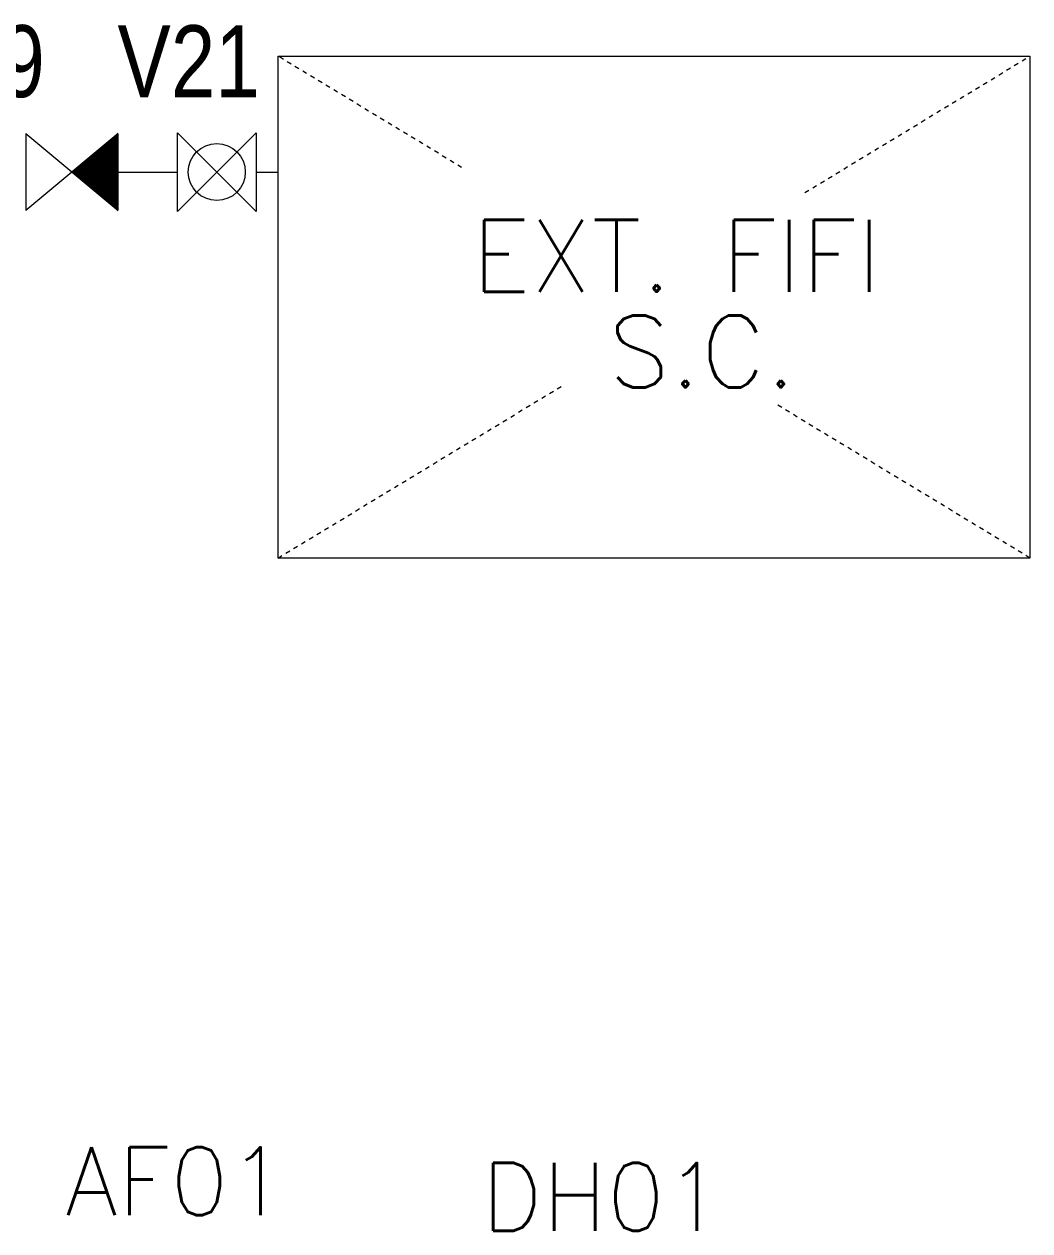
# Model space of a CAD drawing. Extents: x 475189 to 476029, y 1007718 to 1008015.
# Drawn here: x 475931.3 to 475953.49, y 1007805.6 to 1007832.22 of the extents above; entities that cross this region are included whole.
import ezdxf
from ezdxf.enums import TextEntityAlignment as Align

# ---------------------------------------------------------------- set-up
doc = ezdxf.new("R2010")
doc.units = 0
doc.header["$LTSCALE"] = 4
doc.header["$MEASUREMENT"] = 0
for name, pattern in [('AUSGEZOGEN', [0]), ('CENTER', [2, 1.25, -0.25, 0.25, -0.25]), ('HIDDEN', [0.375, 0.25, -0.125]), ('PHANTOM', [2.5, 1.25, -0.25, 0.25, -0.25, 0.25, -0.25])]:
    doc.linetypes.add(name, pattern=pattern)
doc.layers.get('0').update_dxf_attribs({"linetype": 'CONTINUOUS', "lineweight": 0})
doc.layers.add('50', color=4, linetype='AUSGEZOGEN')
doc.layers.add('ballast', color=1, linetype='HIDDEN')
doc.layers.add('R.B', color=6, linetype='CONTINUOUS', lineweight=0)
doc.styles.add('ROMANS', font='ROMANS.SHX')
doc.styles.add('SEDS_Romans', font='romans.shx')
doc.styles.get("Standard").update_dxf_attribs({"font": '', "width": 0.95, "height": 200})
doc.styles.get('Standard').set_extended_font_data('Gulim')

# ---------------------------------------------------------------- blocks, each defined once
blk = doc.blocks.new('A$C07fd2cc2')
at = {"color": 8, "linetype": 'CENTER'}
for p, q in [((29538.8, 9995.1), (29156, 10227.1)), ((30254.8, 9942.8), (30723.8, 10227.1)), ((29156, 9180.5), (29753.5, 9542.7)), ((30723.8, 9180.5), (30197.6, 9499.5))]:
    blk.add_line(p, q, dxfattribs=at)
at = {"color": 8}
for p, q in [((29156, 10227.1), (30723.8, 10227.1)), ((29156, 9180.5), (29156, 10227.1)), ((30723.8, 10227.1), (30723.8, 9180.5)), ((28946.2, 9903.5), (29110, 10067.3)), ((28946.2, 10067.3), (29110, 9903.5)), ((28946.2, 9903.5), (28946.2, 10067.3)), ((29110, 10067.3), (29110, 9903.5)), ((28630.2, 10065.6), (28822.2, 9905.6)), ((28630.2, 10065.6), (28630.2, 9905.6)), ((28822.2, 10065.6), (28630.2, 9905.6)), ((28725.8, 9985.3), (28770.6, 9985.3)), ((28770.8, 9985.3), (28777.5, 9985.3)), ((28777.7, 9985.3), (28789.7, 9985.3)), ((28789.9, 9985.3), (28800.1, 9985.3)), ((28800.3, 9985.3), (28805.3, 9985.3)), ((28822.3, 9985.1), (28946.2, 9985.4)), ((29110, 9985.3), (29156, 9985.3)), ((30723.8, 9180.5), (29156, 9180.5))]:
    blk.add_line(p, q, dxfattribs=at)
at = {"color": 8, "linetype": 'Continuous'}
for p, q in [((28732.4, 9980.5), (28794, 10042.1)), ((28732.5, 9980.4), (28795.1, 10043)), ((28732.6, 9980.3), (28796.2, 10043.9)), ((28732.7, 9980.3), (28797.2, 10044.8)), ((28732.8, 9980.2), (28798.3, 10045.7)), ((28732.9, 9980.1), (28799.3, 10046.6)), ((28733, 9980), (28800.4, 10047.4)), ((28733.1, 9979.9), (28801.5, 10048.3)), ((28733.2, 9979.9), (28802.5, 10049.2)), ((28733.3, 9979.7), (28804.6, 10051)), ((28733.3, 9979.8), (28803.6, 10050.1)), ((28733.4, 9979.6), (28805.7, 10051.9)), ((28733.5, 9979.5), (28806.8, 10052.8)), ((28733.6, 9979.5), (28807.8, 10053.6)), ((28733.7, 9979.4), (28808.9, 10054.5)), ((28733.8, 9979.3), (28809.9, 10055.4)), ((28733.9, 9979.2), (28811, 10056.3)), ((28734, 9979.1), (28812.1, 10057.2)), ((28734.1, 9979.1), (28813.1, 10058.1)), ((28734.2, 9979), (28814.2, 10058.9)), ((28734.3, 9978.9), (28815.2, 10059.8)), ((28734.4, 9978.8), (28816.3, 10060.7)), ((28734.5, 9978.7), (28817.4, 10061.6)), ((28734.6, 9978.7), (28818.4, 10062.5)), ((28734.7, 9978.6), (28819.5, 10063.4)), ((28734.8, 9978.5), (28820.5, 10064.2)), ((28734.9, 9978.4), (28821.6, 10065.1)), ((28735, 9978.3), (28822.2, 10065.6)), ((28735.1, 9978.2), (28822.2, 10065.4)), ((28735.2, 9978.2), (28822.2, 10065.2)), ((28735.3, 9978.1), (28822.2, 10065)), ((28735.4, 9978), (28822.2, 10064.9)), ((28735.5, 9977.9), (28822.2, 10064.7)), ((28735.6, 9977.8), (28822.2, 10064.5)), ((28735.7, 9977.8), (28822.2, 10064.3)), ((28735.8, 9977.7), (28822.2, 10064.1)), ((28735.9, 9977.6), (28822.2, 10064)), ((28736, 9977.5), (28822.2, 10063.8)), ((28736, 9977.4), (28822.2, 10063.6)), ((28736.1, 9977.4), (28822.2, 10063.4)), ((28736.2, 9977.3), (28822.2, 10063.3)), ((28736.3, 9977.2), (28822.2, 10063.1)), ((28736.4, 9977.1), (28822.2, 10062.9)), ((28736.5, 9977), (28822.2, 10062.7)), ((28736.6, 9977), (28822.2, 10062.6)), ((28736.7, 9976.9), (28822.2, 10062.4)), ((28736.8, 9976.8), (28822.2, 10062.2)), ((28736.9, 9976.7), (28822.2, 10062)), ((28737, 9976.6), (28822.2, 10061.8)), ((28737.1, 9976.6), (28822.2, 10061.7)), ((28737.2, 9976.5), (28822.2, 10061.5)), ((28737.3, 9976.4), (28822.2, 10061.3)), ((28737.4, 9976.3), (28822.2, 10061.1)), ((28737.5, 9976.2), (28822.2, 10061)), ((28737.6, 9976.2), (28822.2, 10060.8)), ((28737.7, 9976.1), (28822.2, 10060.6)), ((28737.8, 9976), (28822.2, 10060.4)), ((28737.9, 9975.9), (28822.2, 10060.3)), ((28738, 9975.8), (28822.2, 10060.1)), ((28738.1, 9975.8), (28822.2, 10059.9)), ((28738.2, 9975.7), (28822.2, 10059.7)), ((28738.3, 9975.6), (28822.2, 10059.6)), ((28738.4, 9975.5), (28822.2, 10059.4)), ((28738.5, 9975.4), (28822.2, 10059.2)), ((28738.6, 9975.4), (28822.2, 10059)), ((28738.7, 9975.3), (28822.2, 10058.8)), ((28738.7, 9975.2), (28822.2, 10058.7)), ((28738.8, 9975.1), (28822.2, 10058.5)), ((28738.9, 9975), (28822.2, 10058.3)), ((28739, 9975), (28822.2, 10058.1)), ((28739.1, 9974.9), (28822.2, 10058)), ((28739.2, 9974.8), (28822.2, 10057.8)), ((28739.3, 9974.7), (28822.2, 10057.6)), ((28739.4, 9974.6), (28822.2, 10057.4)), ((28739.5, 9974.6), (28822.2, 10057.3)), ((28739.6, 9974.5), (28822.2, 10057.1)), ((28739.7, 9974.4), (28822.2, 10056.9)), ((28739.8, 9974.3), (28822.2, 10056.7)), ((28739.9, 9974.2), (28822.2, 10056.5)), ((28740, 9974.2), (28822.2, 10056.4)), ((28740.1, 9974.1), (28822.2, 10056.2)), ((28740.2, 9974), (28822.2, 10056)), ((28740.3, 9973.9), (28822.2, 10055.8)), ((28740.4, 9973.8), (28822.2, 10055.7)), ((28740.5, 9973.7), (28822.2, 10055.5)), ((28740.6, 9973.7), (28822.2, 10055.3)), ((28740.7, 9973.6), (28822.2, 10055.1)), ((28740.8, 9973.5), (28822.2, 10055)), ((28740.9, 9973.4), (28822.2, 10054.8)), ((28741, 9973.3), (28822.2, 10054.6)), ((28741.1, 9973.3), (28822.2, 10054.4)), ((28741.2, 9973.2), (28822.2, 10054.2)), ((28741.3, 9973.1), (28822.2, 10054.1)), ((28741.4, 9973), (28822.2, 10053.9)), ((28741.4, 9972.9), (28822.2, 10053.7)), ((28741.5, 9972.9), (28822.2, 10053.5)), ((28741.6, 9972.8), (28822.2, 10053.4)), ((28741.7, 9972.7), (28822.2, 10053.2)), ((28741.8, 9972.6), (28822.2, 10053)), ((28741.9, 9972.5), (28822.2, 10052.8)), ((28742, 9972.5), (28822.2, 10052.7)), ((28742.1, 9972.4), (28822.2, 10052.5)), ((28742.2, 9972.3), (28822.2, 10052.3)), ((28742.3, 9972.2), (28822.2, 10052.1)), ((28742.4, 9972.1), (28822.2, 10051.9)), ((28742.5, 9972.1), (28822.2, 10051.8)), ((28742.6, 9972), (28822.2, 10051.6)), ((28742.7, 9971.9), (28822.2, 10051.4)), ((28742.8, 9971.8), (28822.2, 10051.2)), ((28742.9, 9971.7), (28822.2, 10051.1)), ((28743, 9971.7), (28822.2, 10050.9)), ((28743.1, 9971.6), (28822.2, 10050.7)), ((28743.2, 9971.5), (28822.2, 10050.5)), ((28743.3, 9971.4), (28822.2, 10050.4)), ((28743.4, 9971.3), (28822.2, 10050.2)), ((28743.5, 9971.3), (28822.2, 10050)), ((28743.6, 9971.2), (28822.2, 10049.8)), ((28743.7, 9971.1), (28822.2, 10049.7)), ((28743.8, 9971), (28822.2, 10049.5)), ((28743.9, 9970.9), (28822.2, 10049.3)), ((28744, 9970.9), (28822.2, 10049.1)), ((28744.1, 9970.8), (28822.2, 10048.9)), ((28744.1, 9970.7), (28822.2, 10048.8)), ((28744.2, 9970.6), (28822.2, 10048.6)), ((28744.3, 9970.5), (28822.2, 10048.4)), ((28744.4, 9970.5), (28822.2, 10048.2)), ((28744.5, 9970.4), (28822.2, 10048.1)), ((28744.6, 9970.3), (28822.2, 10047.9)), ((28744.7, 9970.2), (28822.2, 10047.7)), ((28744.8, 9970.1), (28822.2, 10047.5)), ((28744.9, 9970.1), (28822.2, 10047.4)), ((28745, 9970), (28822.2, 10047.2)), ((28745.1, 9969.9), (28822.2, 10047)), ((28745.2, 9969.8), (28822.2, 10046.8)), ((28745.3, 9969.7), (28822.2, 10046.6)), ((28745.4, 9969.7), (28822.2, 10046.5)), ((28745.5, 9969.6), (28822.2, 10046.3)), ((28745.6, 9969.5), (28822.2, 10046.1)), ((28745.7, 9969.4), (28822.2, 10045.9)), ((28745.8, 9969.3), (28822.2, 10045.8)), ((28745.9, 9969.2), (28822.2, 10045.6)), ((28746, 9969.2), (28822.2, 10045.4)), ((28746.1, 9969.1), (28822.2, 10045.2)), ((28746.2, 9969), (28822.2, 10045.1)), ((28746.3, 9968.9), (28822.2, 10044.9)), ((28746.4, 9968.8), (28822.2, 10044.7)), ((28746.5, 9968.8), (28822.2, 10044.5)), ((28746.6, 9968.7), (28822.2, 10044.3)), ((28746.7, 9968.6), (28822.2, 10044.2)), ((28746.8, 9968.5), (28822.2, 10044)), ((28746.8, 9968.4), (28822.2, 10043.8)), ((28746.9, 9968.4), (28822.2, 10043.6)), ((28747, 9968.3), (28822.2, 10043.5)), ((28747.1, 9968.2), (28822.2, 10043.3)), ((28747.2, 9968.1), (28822.2, 10043.1)), ((28747.3, 9968), (28822.2, 10042.9)), ((28747.4, 9968), (28822.2, 10042.8)), ((28747.5, 9967.9), (28822.2, 10042.6)), ((28747.6, 9967.8), (28822.2, 10042.4)), ((28747.7, 9967.7), (28822.2, 10042.2)), ((28747.8, 9967.6), (28822.2, 10042.1)), ((28747.9, 9967.6), (28822.2, 10041.9)), ((28729.7, 9982.7), (28764.3, 10017.4)), ((28729.8, 9982.7), (28765.4, 10018.3)), ((28729.9, 9982.6), (28766.5, 10019.2)), ((28730, 9982.5), (28767.5, 10020)), ((28730.1, 9982.4), (28768.6, 10020.9)), ((28730.2, 9982.3), (28769.6, 10021.8)), ((28730.3, 9982.3), (28770.7, 10022.7)), ((28730.4, 9982.2), (28771.8, 10023.6)), ((28730.5, 9982.1), (28772.8, 10024.5)), ((28730.6, 9981.9), (28774.9, 10026.2)), ((28730.6, 9982), (28773.9, 10025.4)), ((28730.7, 9981.9), (28776, 10027.1)), ((28730.8, 9981.8), (28777.1, 10028)), ((28730.9, 9981.7), (28778.1, 10028.9)), ((28731, 9981.6), (28779.2, 10029.8)), ((28731.1, 9981.5), (28780.2, 10030.7)), ((28731.2, 9981.5), (28781.3, 10031.5)), ((28731.3, 9981.4), (28782.4, 10032.4)), ((28731.4, 9981.3), (28783.4, 10033.3)), ((28731.5, 9981.2), (28784.5, 10034.2)), ((28731.6, 9981.1), (28785.5, 10035.1)), ((28731.7, 9981.1), (28786.6, 10036)), ((28731.8, 9981), (28787.7, 10036.8)), ((28731.9, 9980.9), (28788.7, 10037.7)), ((28732, 9980.8), (28789.8, 10038.6)), ((28732.1, 9980.7), (28790.8, 10039.5)), ((28732.2, 9980.7), (28791.9, 10040.4)), ((28732.3, 9980.6), (28793, 10041.3)), ((28748, 9967.5), (28822.2, 10041.7)), ((28748.1, 9967.4), (28822.2, 10041.5)), ((28748.2, 9967.3), (28822.2, 10041.3)), ((28748.3, 9967.2), (28822.2, 10041.2)), ((28748.4, 9967.2), (28822.2, 10041)), ((28748.5, 9967.1), (28822.2, 10040.8)), ((28748.6, 9967), (28822.2, 10040.6)), ((28748.7, 9966.9), (28822.2, 10040.5)), ((28748.8, 9966.8), (28822.2, 10040.3)), ((28748.9, 9966.8), (28822.2, 10040.1)), ((28749, 9966.7), (28822.2, 10039.9)), ((28749.1, 9966.6), (28822.2, 10039.8)), ((28749.2, 9966.5), (28822.2, 10039.6)), ((28749.3, 9966.4), (28822.2, 10039.4)), ((28749.4, 9966.4), (28822.2, 10039.2)), ((28749.5, 9966.3), (28822.2, 10039)), ((28749.5, 9966.2), (28822.2, 10038.9)), ((28749.6, 9966.1), (28822.2, 10038.7)), ((28749.7, 9966), (28822.2, 10038.5)), ((28749.8, 9966), (28822.2, 10038.3)), ((28749.9, 9965.9), (28822.2, 10038.2)), ((28750, 9965.8), (28822.2, 10038)), ((28750.1, 9965.7), (28822.2, 10037.8)), ((28750.2, 9965.6), (28822.2, 10037.6)), ((28750.3, 9965.6), (28822.2, 10037.5)), ((28750.4, 9965.5), (28822.2, 10037.3)), ((28750.5, 9965.4), (28822.2, 10037.1)), ((28750.6, 9965.3), (28822.2, 10036.9)), ((28750.7, 9965.2), (28822.2, 10036.7)), ((28750.8, 9965.2), (28822.2, 10036.6)), ((28750.9, 9965.1), (28822.2, 10036.4)), ((28751, 9965), (28822.2, 10036.2)), ((28751.1, 9964.9), (28822.2, 10036)), ((28751.2, 9964.8), (28822.2, 10035.9)), ((28751.3, 9964.8), (28822.2, 10035.7)), ((28751.4, 9964.7), (28822.2, 10035.5)), ((28751.5, 9964.6), (28822.2, 10035.3)), ((28751.6, 9964.5), (28822.2, 10035.2)), ((28751.7, 9964.4), (28822.2, 10035)), ((28751.8, 9964.3), (28822.2, 10034.8)), ((28751.9, 9964.3), (28822.2, 10034.6)), ((28752, 9964.2), (28822.2, 10034.4)), ((28752.1, 9964.1), (28822.2, 10034.3)), ((28752.2, 9964), (28822.2, 10034.1)), ((28752.2, 9963.9), (28822.2, 10033.9)), ((28752.3, 9963.9), (28822.2, 10033.7)), ((28752.4, 9963.8), (28822.2, 10033.6)), ((28752.5, 9963.7), (28822.2, 10033.4)), ((28752.6, 9963.6), (28822.2, 10033.2)), ((28752.7, 9963.5), (28822.2, 10033)), ((28752.8, 9963.5), (28822.2, 10032.9)), ((28752.9, 9963.4), (28822.2, 10032.7)), ((28753, 9963.3), (28822.2, 10032.5)), ((28753.1, 9963.2), (28822.2, 10032.3)), ((28753.2, 9963.1), (28822.2, 10032.2)), ((28753.3, 9963.1), (28822.2, 10032)), ((28753.4, 9963), (28822.2, 10031.8)), ((28753.5, 9962.9), (28822.2, 10031.6)), ((28753.6, 9962.8), (28822.2, 10031.4)), ((28753.7, 9962.7), (28822.2, 10031.3)), ((28753.8, 9962.7), (28822.2, 10031.1)), ((28753.9, 9962.6), (28822.2, 10030.9)), ((28754, 9962.5), (28822.2, 10030.7)), ((28754.1, 9962.4), (28822.2, 10030.6)), ((28754.2, 9962.3), (28822.2, 10030.4)), ((28754.3, 9962.3), (28822.2, 10030.2)), ((28754.4, 9962.2), (28822.2, 10030)), ((28754.5, 9962.1), (28822.2, 10029.9)), ((28754.6, 9962), (28822.2, 10029.7)), ((28754.7, 9961.9), (28822.2, 10029.5)), ((28754.8, 9961.9), (28822.2, 10029.3)), ((28754.9, 9961.8), (28822.2, 10029.1)), ((28754.9, 9961.7), (28822.2, 10029)), ((28755, 9961.6), (28822.2, 10028.8)), ((28755.1, 9961.5), (28822.2, 10028.6)), ((28755.2, 9961.5), (28822.2, 10028.4)), ((28755.3, 9961.4), (28822.2, 10028.3)), ((28755.4, 9961.3), (28822.2, 10028.1)), ((28755.5, 9961.2), (28822.2, 10027.9)), ((28755.6, 9961.1), (28822.2, 10027.7)), ((28755.7, 9961.1), (28822.2, 10027.6)), ((28755.8, 9961), (28822.2, 10027.4)), ((28755.9, 9960.9), (28822.2, 10027.2)), ((28756, 9960.8), (28822.2, 10027)), ((28756.1, 9960.7), (28822.2, 10026.8)), ((28756.2, 9960.7), (28822.2, 10026.7)), ((28756.3, 9960.6), (28822.2, 10026.5)), ((28756.4, 9960.5), (28822.2, 10026.3)), ((28756.5, 9960.4), (28822.2, 10026.1)), ((28756.6, 9960.3), (28822.2, 10026)), ((28756.7, 9960.3), (28822.2, 10025.8)), ((28756.8, 9960.2), (28822.2, 10025.6)), ((28756.9, 9960.1), (28822.2, 10025.4)), ((28757, 9960), (28822.2, 10025.3)), ((28757.1, 9959.9), (28822.2, 10025.1)), ((28757.2, 9959.8), (28822.2, 10024.9)), ((28757.3, 9959.8), (28822.2, 10024.7)), ((28757.4, 9959.7), (28822.2, 10024.5)), ((28757.5, 9959.6), (28822.2, 10024.4)), ((28757.6, 9959.5), (28822.2, 10024.2)), ((28757.6, 9959.4), (28822.2, 10024)), ((28757.7, 9959.4), (28822.2, 10023.8)), ((28757.8, 9959.3), (28822.2, 10023.7)), ((28757.9, 9959.2), (28822.2, 10023.5)), ((28758, 9959.1), (28822.2, 10023.3)), ((28758.1, 9959), (28822.2, 10023.1)), ((28758.2, 9959), (28822.2, 10023)), ((28758.3, 9958.9), (28822.2, 10022.8)), ((28758.4, 9958.8), (28822.2, 10022.6)), ((28758.5, 9958.7), (28822.2, 10022.4)), ((28758.6, 9958.6), (28822.2, 10022.3)), ((28758.7, 9958.6), (28822.2, 10022.1)), ((28758.8, 9958.5), (28822.2, 10021.9)), ((28758.9, 9958.4), (28822.2, 10021.7)), ((28759, 9958.3), (28822.2, 10021.5)), ((28759.1, 9958.2), (28822.2, 10021.4)), ((28759.2, 9958.2), (28822.2, 10021.2)), ((28759.3, 9958.1), (28822.2, 10021)), ((28759.4, 9958), (28822.2, 10020.8)), ((28759.5, 9957.9), (28822.2, 10020.7)), ((28759.6, 9957.8), (28822.2, 10020.5)), ((28759.7, 9957.8), (28822.2, 10020.3)), ((28759.8, 9957.7), (28822.2, 10020.1)), ((28759.9, 9957.6), (28822.2, 10020)), ((28760, 9957.5), (28822.2, 10019.8)), ((28760.1, 9957.4), (28822.2, 10019.6)), ((28760.2, 9957.4), (28822.2, 10019.4)), ((28760.3, 9957.3), (28822.2, 10019.2)), ((28760.3, 9957.2), (28822.2, 10019.1)), ((28760.4, 9957.1), (28822.2, 10018.9)), ((28760.5, 9957), (28822.2, 10018.7)), ((28760.6, 9957), (28822.2, 10018.5)), ((28760.7, 9956.9), (28822.2, 10018.4)), ((28760.8, 9956.8), (28822.2, 10018.2)), ((28760.9, 9956.7), (28822.2, 10018)), ((28761, 9956.6), (28822.2, 10017.8)), ((28761.1, 9956.6), (28822.2, 10017.7)), ((28761.2, 9956.5), (28822.2, 10017.5)), ((28761.3, 9956.4), (28822.2, 10017.3)), ((28761.4, 9956.3), (28822.2, 10017.1)), ((28761.5, 9956.2), (28822.2, 10016.9)), ((28761.6, 9956.2), (28822.2, 10016.8)), ((28726.9, 9985.1), (28733.6, 9991.8)), ((28727, 9985), (28734.6, 9992.6)), ((28727.1, 9984.9), (28735.7, 9993.5)), ((28727.2, 9984.8), (28736.8, 9994.4)), ((28727.3, 9984.8), (28737.8, 9995.3)), ((28727.4, 9984.7), (28738.9, 9996.2)), ((28727.5, 9984.6), (28739.9, 9997.1)), ((28727.6, 9984.5), (28741, 9998)), ((28727.7, 9984.4), (28742.1, 9998.8)), ((28727.8, 9984.4), (28743.1, 9999.7)), ((28727.9, 9984.2), (28745.2, 10001.5)), ((28727.9, 9984.3), (28744.2, 10000.6)), ((28728, 9984.1), (28746.3, 10002.4)), ((28728.1, 9984), (28747.4, 10003.3)), ((28728.2, 9984), (28748.4, 10004.1)), ((28728.3, 9983.9), (28749.5, 10005)), ((28728.4, 9983.8), (28750.5, 10005.9)), ((28728.5, 9983.7), (28751.6, 10006.8)), ((28728.6, 9983.6), (28752.7, 10007.7)), ((28728.7, 9983.6), (28753.7, 10008.6)), ((28728.8, 9983.5), (28754.8, 10009.4)), ((28728.9, 9983.4), (28755.8, 10010.3)), ((28729, 9983.3), (28756.9, 10011.2)), ((28729.1, 9983.2), (28758, 10012.1)), ((28729.2, 9983.2), (28759, 10013)), ((28729.3, 9983.1), (28760.1, 10013.9)), ((28729.4, 9983), (28761.2, 10014.7)), ((28729.5, 9982.9), (28762.2, 10015.6)), ((28729.6, 9982.8), (28763.3, 10016.5)), ((28761.7, 9956.1), (28822.2, 10016.6)), ((28761.8, 9956), (28822.2, 10016.4)), ((28761.9, 9955.9), (28822.2, 10016.2)), ((28762, 9955.8), (28822.2, 10016.1)), ((28762.1, 9955.8), (28822.2, 10015.9)), ((28762.2, 9955.7), (28822.2, 10015.7)), ((28762.3, 9955.6), (28822.2, 10015.5)), ((28762.4, 9955.5), (28822.2, 10015.4)), ((28762.5, 9955.4), (28822.2, 10015.2)), ((28762.6, 9955.3), (28822.2, 10015)), ((28762.7, 9955.3), (28822.2, 10014.8)), ((28762.8, 9955.2), (28822.2, 10014.7)), ((28762.9, 9955.1), (28822.2, 10014.5)), ((28763, 9955), (28822.2, 10014.3)), ((28763, 9954.9), (28822.2, 10014.1)), ((28763.1, 9954.9), (28822.2, 10013.9)), ((28763.2, 9954.8), (28822.2, 10013.8)), ((28763.3, 9954.7), (28822.2, 10013.6)), ((28763.4, 9954.6), (28822.2, 10013.4)), ((28763.5, 9954.5), (28822.2, 10013.2)), ((28763.6, 9954.5), (28822.2, 10013.1)), ((28763.7, 9954.4), (28822.2, 10012.9)), ((28763.8, 9954.3), (28822.2, 10012.7)), ((28763.9, 9954.2), (28822.2, 10012.5)), ((28764, 9954.1), (28822.2, 10012.4)), ((28764.1, 9954.1), (28822.2, 10012.2)), ((28764.2, 9954), (28822.2, 10012)), ((28764.3, 9953.9), (28822.2, 10011.8)), ((28764.4, 9953.8), (28822.2, 10011.6)), ((28764.5, 9953.7), (28822.2, 10011.5)), ((28764.6, 9953.7), (28822.2, 10011.3)), ((28764.7, 9953.6), (28822.2, 10011.1)), ((28764.8, 9953.5), (28822.2, 10010.9)), ((28764.9, 9953.4), (28822.2, 10010.8)), ((28765, 9953.3), (28822.2, 10010.6)), ((28765.1, 9953.3), (28822.2, 10010.4)), ((28765.2, 9953.2), (28822.2, 10010.2)), ((28765.3, 9953.1), (28822.2, 10010.1)), ((28765.4, 9953), (28822.2, 10009.9)), ((28765.5, 9952.9), (28822.2, 10009.7)), ((28765.6, 9952.9), (28822.2, 10009.5)), ((28765.7, 9952.8), (28822.2, 10009.3)), ((28765.7, 9952.7), (28822.2, 10009.2)), ((28765.8, 9952.6), (28822.2, 10009)), ((28765.9, 9952.5), (28822.2, 10008.8)), ((28766, 9952.5), (28822.2, 10008.6)), ((28766.1, 9952.4), (28822.2, 10008.5)), ((28766.2, 9952.3), (28822.2, 10008.3)), ((28766.3, 9952.2), (28822.2, 10008.1)), ((28766.4, 9952.1), (28822.2, 10007.9)), ((28766.5, 9952.1), (28822.2, 10007.8)), ((28766.6, 9952), (28822.2, 10007.6)), ((28766.7, 9951.9), (28822.2, 10007.4)), ((28766.8, 9951.8), (28822.2, 10007.2)), ((28766.9, 9951.7), (28822.2, 10007)), ((28767, 9951.7), (28822.2, 10006.9)), ((28767.1, 9951.6), (28822.2, 10006.7)), ((28767.2, 9951.5), (28822.2, 10006.5)), ((28767.3, 9951.4), (28822.2, 10006.3)), ((28767.4, 9951.3), (28822.2, 10006.2)), ((28767.5, 9951.3), (28822.2, 10006)), ((28767.6, 9951.2), (28822.2, 10005.8)), ((28767.7, 9951.1), (28822.2, 10005.6)), ((28767.8, 9951), (28822.2, 10005.5)), ((28767.9, 9950.9), (28822.2, 10005.3)), ((28768, 9950.8), (28822.2, 10005.1)), ((28768.1, 9950.8), (28822.2, 10004.9)), ((28768.2, 9950.7), (28822.2, 10004.8)), ((28768.3, 9950.6), (28822.2, 10004.6)), ((28768.4, 9950.5), (28822.2, 10004.4)), ((28768.4, 9950.4), (28822.2, 10004.2)), ((28768.5, 9950.4), (28822.2, 10004)), ((28768.6, 9950.3), (28822.2, 10003.9)), ((28768.7, 9950.2), (28822.2, 10003.7)), ((28768.8, 9950.1), (28822.2, 10003.5)), ((28768.9, 9950), (28822.2, 10003.3)), ((28769, 9950), (28822.2, 10003.2)), ((28769.1, 9949.9), (28822.2, 10003)), ((28769.2, 9949.8), (28822.2, 10002.8)), ((28769.3, 9949.7), (28822.2, 10002.6)), ((28769.4, 9949.6), (28822.2, 10002.5)), ((28769.5, 9949.6), (28822.2, 10002.3)), ((28769.6, 9949.5), (28822.2, 10002.1)), ((28769.7, 9949.4), (28822.2, 10001.9)), ((28769.8, 9949.3), (28822.2, 10001.7)), ((28769.9, 9949.2), (28822.2, 10001.6)), ((28770, 9949.2), (28822.2, 10001.4)), ((28770.1, 9949.1), (28822.2, 10001.2)), ((28770.2, 9949), (28822.2, 10001)), ((28770.3, 9948.9), (28822.2, 10000.9)), ((28770.4, 9948.8), (28822.2, 10000.7)), ((28770.5, 9948.8), (28822.2, 10000.5)), ((28770.6, 9948.7), (28822.2, 10000.3)), ((28770.7, 9948.6), (28822.2, 10000.2)), ((28770.8, 9948.5), (28822.2, 10000)), ((28770.9, 9948.4), (28822.2, 9999.8)), ((28771, 9948.4), (28822.2, 9999.6)), ((28771.1, 9948.3), (28822.2, 9999.4)), ((28771.1, 9948.2), (28822.2, 9999.3)), ((28771.2, 9948.1), (28822.2, 9999.1)), ((28771.3, 9948), (28822.2, 9998.9)), ((28771.4, 9948), (28822.2, 9998.7)), ((28771.5, 9947.9), (28822.2, 9998.6)), ((28771.6, 9947.8), (28822.2, 9998.4)), ((28771.7, 9947.7), (28822.2, 9998.2)), ((28771.8, 9947.6), (28822.2, 9998)), ((28771.9, 9947.6), (28822.2, 9997.9)), ((28772, 9947.5), (28822.2, 9997.7)), ((28772.1, 9947.4), (28822.2, 9997.5)), ((28772.2, 9947.3), (28822.2, 9997.3)), ((28772.3, 9947.2), (28822.2, 9997.1)), ((28772.4, 9947.2), (28822.2, 9997)), ((28772.5, 9947.1), (28822.2, 9996.8)), ((28772.6, 9947), (28822.2, 9996.6)), ((28772.7, 9946.9), (28822.2, 9996.4)), ((28772.8, 9946.8), (28822.2, 9996.3)), ((28772.9, 9946.8), (28822.2, 9996.1)), ((28773, 9946.7), (28822.2, 9995.9)), ((28773.1, 9946.6), (28822.2, 9995.7)), ((28773.2, 9946.5), (28822.2, 9995.6)), ((28773.3, 9946.4), (28822.2, 9995.4)), ((28773.4, 9946.3), (28822.2, 9995.2)), ((28773.5, 9946.3), (28822.2, 9995)), ((28773.6, 9946.2), (28822.2, 9994.9)), ((28773.7, 9946.1), (28822.2, 9994.7)), ((28773.8, 9946), (28822.2, 9994.5)), ((28773.8, 9945.9), (28822.2, 9994.3)), ((28773.9, 9945.9), (28822.2, 9994.1)), ((28774, 9945.8), (28822.2, 9994)), ((28774.1, 9945.7), (28822.2, 9993.8)), ((28774.2, 9945.6), (28822.2, 9993.6)), ((28774.3, 9945.5), (28822.2, 9993.4)), ((28774.4, 9945.5), (28822.2, 9993.3)), ((28774.5, 9945.4), (28822.2, 9993.1)), ((28774.6, 9945.3), (28822.2, 9992.9)), ((28774.7, 9945.2), (28822.2, 9992.7)), ((28774.8, 9945.1), (28822.2, 9992.6)), ((28774.9, 9945.1), (28822.2, 9992.4)), ((28775, 9945), (28822.2, 9992.2)), ((28775.1, 9944.9), (28822.2, 9992)), ((28775.2, 9944.8), (28822.2, 9991.8)), ((28775.3, 9944.7), (28822.2, 9991.7)), ((28775.4, 9944.7), (28822.2, 9991.5)), ((28726.3, 9985.6), (28727.2, 9986.5)), ((28726.4, 9985.5), (28728.3, 9987.3)), ((28726.5, 9985.4), (28729.3, 9988.2)), ((28726.6, 9985.3), (28730.4, 9989.1)), ((28726.7, 9985.2), (28731.5, 9990)), ((28726.8, 9985.2), (28732.5, 9990.9)), ((28775.5, 9944.6), (28822.2, 9991.3)), ((28775.6, 9944.5), (28822.2, 9991.1)), ((28775.7, 9944.4), (28822.2, 9991)), ((28775.8, 9944.3), (28822.2, 9990.8)), ((28775.9, 9944.3), (28822.2, 9990.6)), ((28776, 9944.2), (28822.2, 9990.4)), ((28776.1, 9944.1), (28822.2, 9990.3)), ((28776.2, 9944), (28822.2, 9990.1)), ((28776.3, 9943.9), (28822.2, 9989.9)), ((28776.4, 9943.9), (28822.2, 9989.7)), ((28776.5, 9943.8), (28822.2, 9989.5)), ((28776.5, 9943.7), (28822.2, 9989.4)), ((28776.6, 9943.6), (28822.2, 9989.2)), ((28776.7, 9943.5), (28822.2, 9989)), ((28776.8, 9943.5), (28822.2, 9988.8)), ((28776.9, 9943.4), (28822.2, 9988.7)), ((28777, 9943.3), (28822.2, 9988.5)), ((28777.1, 9943.2), (28822.2, 9988.3)), ((28777.2, 9943.1), (28822.2, 9988.1)), ((28777.3, 9943.1), (28822.2, 9988)), ((28777.4, 9943), (28822.2, 9987.8)), ((28777.5, 9942.9), (28822.2, 9987.6)), ((28777.6, 9942.8), (28822.2, 9987.4)), ((28777.7, 9942.7), (28822.2, 9987.2)), ((28777.8, 9942.7), (28822.2, 9987.1)), ((28777.9, 9942.6), (28822.2, 9986.9)), ((28778, 9942.5), (28822.2, 9986.7)), ((28778.1, 9942.4), (28822.2, 9986.5)), ((28778.2, 9942.3), (28822.2, 9986.4)), ((28778.3, 9942.3), (28822.2, 9986.2)), ((28778.4, 9942.2), (28822.2, 9986)), ((28778.5, 9942.1), (28822.2, 9985.8)), ((28778.6, 9942), (28822.2, 9985.7)), ((28778.7, 9941.9), (28822.2, 9985.5)), ((28778.8, 9941.8), (28822.2, 9985.3)), ((28778.9, 9941.8), (28822.2, 9985.1)), ((28779, 9941.7), (28822.2, 9985)), ((28779.1, 9941.6), (28822.2, 9984.8)), ((28779.2, 9941.5), (28822.2, 9984.6)), ((28779.2, 9941.4), (28822.2, 9984.4)), ((28779.3, 9941.4), (28822.2, 9984.2)), ((28779.4, 9941.3), (28822.2, 9984.1)), ((28779.5, 9941.2), (28822.2, 9983.9)), ((28779.6, 9941.1), (28822.2, 9983.7)), ((28779.7, 9941), (28822.2, 9983.5)), ((28779.8, 9941), (28822.2, 9983.4)), ((28779.9, 9940.9), (28822.2, 9983.2)), ((28780, 9940.8), (28822.2, 9983)), ((28780.1, 9940.7), (28822.2, 9982.8)), ((28780.2, 9940.6), (28822.2, 9982.7)), ((28780.3, 9940.6), (28822.2, 9982.5)), ((28780.4, 9940.5), (28822.2, 9982.3)), ((28780.5, 9940.4), (28822.2, 9982.1)), ((28780.6, 9940.3), (28822.2, 9981.9)), ((28780.7, 9940.2), (28822.2, 9981.8)), ((28780.8, 9940.2), (28822.2, 9981.6)), ((28780.9, 9940.1), (28822.2, 9981.4)), ((28781, 9940), (28822.2, 9981.2)), ((28781.1, 9939.9), (28822.2, 9981.1)), ((28781.2, 9939.8), (28822.2, 9980.9)), ((28781.3, 9939.8), (28822.2, 9980.7)), ((28781.4, 9939.7), (28822.2, 9980.5)), ((28781.5, 9939.6), (28822.2, 9980.4)), ((28781.6, 9939.5), (28822.2, 9980.2)), ((28781.7, 9939.4), (28822.2, 9980)), ((28781.8, 9939.4), (28822.2, 9979.8)), ((28781.9, 9939.3), (28822.2, 9979.6)), ((28781.9, 9939.2), (28822.2, 9979.5)), ((28782, 9939.1), (28822.2, 9979.3)), ((28782.1, 9939), (28822.2, 9979.1)), ((28782.2, 9939), (28822.2, 9978.9)), ((28782.3, 9938.9), (28822.2, 9978.8)), ((28782.4, 9938.8), (28822.2, 9978.6)), ((28782.5, 9938.7), (28822.2, 9978.4)), ((28782.6, 9938.6), (28822.2, 9978.2)), ((28782.7, 9938.6), (28822.2, 9978.1)), ((28782.8, 9938.5), (28822.2, 9977.9)), ((28782.9, 9938.4), (28822.2, 9977.7)), ((28783, 9938.3), (28822.2, 9977.5)), ((28783.1, 9938.2), (28822.2, 9977.4)), ((28783.2, 9938.2), (28822.2, 9977.2)), ((28783.3, 9938.1), (28822.2, 9977)), ((28783.4, 9938), (28822.2, 9976.8)), ((28783.5, 9937.9), (28822.2, 9976.6)), ((28783.6, 9937.8), (28822.2, 9976.5)), ((28783.7, 9937.8), (28822.2, 9976.3)), ((28783.8, 9937.7), (28822.2, 9976.1)), ((28783.9, 9937.6), (28822.2, 9975.9)), ((28784, 9937.5), (28822.2, 9975.8)), ((28784.1, 9937.4), (28822.2, 9975.6)), ((28784.2, 9937.3), (28822.2, 9975.4)), ((28784.3, 9937.3), (28822.2, 9975.2)), ((28784.4, 9937.2), (28822.2, 9975.1)), ((28784.5, 9937.1), (28822.2, 9974.9)), ((28784.6, 9937), (28822.2, 9974.7)), ((28784.6, 9936.9), (28822.2, 9974.5)), ((28784.7, 9936.9), (28822.2, 9974.3)), ((28784.8, 9936.8), (28822.2, 9974.2)), ((28784.9, 9936.7), (28822.2, 9974)), ((28785, 9936.6), (28822.2, 9973.8)), ((28785.1, 9936.5), (28822.2, 9973.6)), ((28785.2, 9936.5), (28822.2, 9973.5)), ((28785.3, 9936.4), (28822.2, 9973.3)), ((28785.4, 9936.3), (28822.2, 9973.1)), ((28785.5, 9936.2), (28822.2, 9972.9)), ((28785.6, 9936.1), (28822.2, 9972.8)), ((28785.7, 9936.1), (28822.2, 9972.6)), ((28785.8, 9936), (28822.2, 9972.4)), ((28785.9, 9935.9), (28822.2, 9972.2)), ((28786, 9935.8), (28822.2, 9972)), ((28786.1, 9935.7), (28822.2, 9971.9)), ((28786.2, 9935.7), (28822.2, 9971.7)), ((28786.3, 9935.6), (28822.2, 9971.5)), ((28786.4, 9935.5), (28822.2, 9971.3)), ((28786.5, 9935.4), (28822.2, 9971.2)), ((28786.6, 9935.3), (28822.2, 9971)), ((28786.7, 9935.3), (28822.2, 9970.8)), ((28786.8, 9935.2), (28822.2, 9970.6)), ((28786.9, 9935.1), (28822.2, 9970.5)), ((28787, 9935), (28822.2, 9970.3)), ((28787.1, 9934.9), (28822.2, 9970.1)), ((28787.2, 9934.9), (28822.2, 9969.9)), ((28787.3, 9934.8), (28822.2, 9969.7)), ((28787.3, 9934.7), (28822.2, 9969.6)), ((28787.4, 9934.6), (28822.2, 9969.4)), ((28787.5, 9934.5), (28822.2, 9969.2)), ((28787.6, 9934.5), (28822.2, 9969)), ((28787.7, 9934.4), (28822.2, 9968.9)), ((28787.8, 9934.3), (28822.2, 9968.7)), ((28787.9, 9934.2), (28822.2, 9968.5)), ((28788, 9934.1), (28822.2, 9968.3)), ((28788.1, 9934.1), (28822.2, 9968.2)), ((28788.2, 9934), (28822.2, 9968)), ((28788.3, 9933.9), (28822.2, 9967.8)), ((28788.4, 9933.8), (28822.2, 9967.6)), ((28788.5, 9933.7), (28822.2, 9967.5)), ((28788.6, 9933.7), (28822.2, 9967.3)), ((28788.7, 9933.6), (28822.2, 9967.1)), ((28788.8, 9933.5), (28822.2, 9966.9)), ((28788.9, 9933.4), (28822.2, 9966.7)), ((28789, 9933.3), (28822.2, 9966.6)), ((28789.1, 9933.3), (28822.2, 9966.4)), ((28789.2, 9933.2), (28822.2, 9966.2)), ((28789.3, 9933.1), (28822.2, 9966)), ((28789.4, 9933), (28822.2, 9965.9)), ((28789.5, 9932.9), (28822.2, 9965.7)), ((28789.6, 9932.8), (28822.2, 9965.5)), ((28789.7, 9932.8), (28822.2, 9965.3)), ((28789.8, 9932.7), (28822.2, 9965.2)), ((28789.9, 9932.6), (28822.2, 9965)), ((28790, 9932.5), (28822.2, 9964.8)), ((28790, 9932.4), (28822.2, 9964.6)), ((28790.1, 9932.4), (28822.2, 9964.4)), ((28790.2, 9932.3), (28822.2, 9964.3)), ((28790.3, 9932.2), (28822.2, 9964.1)), ((28790.4, 9932.1), (28822.2, 9963.9)), ((28790.5, 9932), (28822.2, 9963.7)), ((28790.6, 9932), (28822.2, 9963.6)), ((28790.7, 9931.9), (28822.2, 9963.4)), ((28790.8, 9931.8), (28822.2, 9963.2)), ((28790.9, 9931.7), (28822.2, 9963)), ((28791, 9931.6), (28822.2, 9962.9)), ((28791.1, 9931.6), (28822.2, 9962.7)), ((28791.2, 9931.5), (28822.2, 9962.5)), ((28791.3, 9931.4), (28822.2, 9962.3)), ((28791.4, 9931.3), (28822.2, 9962.1)), ((28791.5, 9931.2), (28822.2, 9962)), ((28791.6, 9931.2), (28822.2, 9961.8)), ((28791.7, 9931.1), (28822.2, 9961.6)), ((28791.8, 9931), (28822.2, 9961.4)), ((28791.9, 9930.9), (28822.2, 9961.3)), ((28792, 9930.8), (28822.2, 9961.1)), ((28792.1, 9930.8), (28822.2, 9960.9)), ((28792.2, 9930.7), (28822.2, 9960.7)), ((28792.3, 9930.6), (28822.2, 9960.6)), ((28792.4, 9930.5), (28822.2, 9960.4)), ((28792.5, 9930.4), (28822.2, 9960.2)), ((28792.6, 9930.4), (28822.2, 9960)), ((28792.7, 9930.3), (28822.2, 9959.8)), ((28792.7, 9930.2), (28822.2, 9959.7)), ((28792.8, 9930.1), (28822.2, 9959.5)), ((28792.9, 9930), (28822.2, 9959.3)), ((28793, 9930), (28822.2, 9959.1)), ((28793.1, 9929.9), (28822.2, 9959)), ((28793.2, 9929.8), (28822.2, 9958.8)), ((28793.3, 9929.7), (28822.2, 9958.6)), ((28793.4, 9929.6), (28822.2, 9958.4)), ((28793.5, 9929.6), (28822.2, 9958.3)), ((28793.6, 9929.5), (28822.2, 9958.1)), ((28793.7, 9929.4), (28822.2, 9957.9)), ((28793.8, 9929.3), (28822.2, 9957.7)), ((28793.9, 9929.2), (28822.2, 9957.6)), ((28794, 9929.2), (28822.2, 9957.4)), ((28794.1, 9929.1), (28822.2, 9957.2)), ((28794.2, 9929), (28822.2, 9957)), ((28794.3, 9928.9), (28822.2, 9956.8)), ((28794.4, 9928.8), (28822.2, 9956.7)), ((28794.5, 9928.8), (28822.2, 9956.5)), ((28794.6, 9928.7), (28822.2, 9956.3)), ((28794.7, 9928.6), (28822.2, 9956.1)), ((28794.8, 9928.5), (28822.2, 9956)), ((28794.9, 9928.4), (28822.2, 9955.8)), ((28795, 9928.4), (28822.2, 9955.6)), ((28795.1, 9928.3), (28822.2, 9955.4)), ((28795.2, 9928.2), (28822.2, 9955.3)), ((28795.3, 9928.1), (28822.2, 9955.1)), ((28795.3, 9928), (28822.2, 9954.9)), ((28795.4, 9927.9), (28822.2, 9954.7)), ((28795.5, 9927.9), (28822.2, 9954.5)), ((28795.6, 9927.8), (28822.2, 9954.4)), ((28795.7, 9927.7), (28822.2, 9954.2)), ((28795.8, 9927.6), (28822.2, 9954)), ((28795.9, 9927.5), (28822.2, 9953.8)), ((28796, 9927.5), (28822.2, 9953.7)), ((28796.1, 9927.4), (28822.2, 9953.5)), ((28796.2, 9927.3), (28822.2, 9953.3)), ((28796.3, 9927.2), (28822.2, 9953.1)), ((28796.4, 9927.1), (28822.2, 9953)), ((28796.5, 9927.1), (28822.2, 9952.8)), ((28796.6, 9927), (28822.2, 9952.6)), ((28796.7, 9926.9), (28822.2, 9952.4)), ((28796.8, 9926.8), (28822.2, 9952.2)), ((28796.9, 9926.7), (28822.2, 9952.1)), ((28797, 9926.7), (28822.2, 9951.9)), ((28797.1, 9926.6), (28822.2, 9951.7)), ((28797.2, 9926.5), (28822.2, 9951.5)), ((28797.3, 9926.4), (28822.2, 9951.4)), ((28797.4, 9926.3), (28822.2, 9951.2)), ((28797.5, 9926.3), (28822.2, 9951)), ((28797.6, 9926.2), (28822.2, 9950.8)), ((28797.7, 9926.1), (28822.2, 9950.7)), ((28797.8, 9926), (28822.2, 9950.5)), ((28797.9, 9925.9), (28822.2, 9950.3)), ((28798, 9925.9), (28822.2, 9950.1)), ((28798, 9925.8), (28822.2, 9949.9)), ((28798.1, 9925.7), (28822.2, 9949.8)), ((28798.2, 9925.6), (28822.2, 9949.6)), ((28798.3, 9925.5), (28822.2, 9949.4)), ((28798.4, 9925.5), (28822.2, 9949.2)), ((28798.5, 9925.4), (28822.2, 9949.1)), ((28798.6, 9925.3), (28822.2, 9948.9)), ((28798.7, 9925.2), (28822.2, 9948.7)), ((28798.8, 9925.1), (28822.2, 9948.5)), ((28798.9, 9925.1), (28822.2, 9948.4)), ((28799, 9925), (28822.2, 9948.2)), ((28799.1, 9924.9), (28822.2, 9948)), ((28799.2, 9924.8), (28822.2, 9947.8)), ((28799.3, 9924.7), (28822.2, 9947.7)), ((28799.4, 9924.7), (28822.2, 9947.5)), ((28799.5, 9924.6), (28822.2, 9947.3)), ((28799.6, 9924.5), (28822.2, 9947.1)), ((28799.7, 9924.4), (28822.2, 9946.9)), ((28799.8, 9924.3), (28822.2, 9946.8)), ((28799.9, 9924.3), (28822.2, 9946.6)), ((28800, 9924.2), (28822.2, 9946.4)), ((28800.1, 9924.1), (28822.2, 9946.2)), ((28800.2, 9924), (28822.2, 9946.1)), ((28800.3, 9923.9), (28822.2, 9945.9)), ((28800.4, 9923.9), (28822.2, 9945.7)), ((28800.5, 9923.8), (28822.2, 9945.5)), ((28800.6, 9923.7), (28822.2, 9945.4)), ((28800.7, 9923.6), (28822.2, 9945.2)), ((28800.7, 9923.5), (28822.2, 9945)), ((28800.8, 9923.4), (28822.2, 9944.8)), ((28800.9, 9923.4), (28822.2, 9944.6)), ((28801, 9923.3), (28822.2, 9944.5)), ((28801.1, 9923.2), (28822.2, 9944.3)), ((28801.2, 9923.1), (28822.2, 9944.1)), ((28801.3, 9923), (28822.2, 9943.9)), ((28801.4, 9923), (28822.2, 9943.8)), ((28801.5, 9922.9), (28822.2, 9943.6)), ((28801.6, 9922.8), (28822.2, 9943.4)), ((28801.7, 9922.7), (28822.2, 9943.2)), ((28801.8, 9922.6), (28822.2, 9943.1)), ((28801.9, 9922.6), (28822.2, 9942.9)), ((28802, 9922.5), (28822.2, 9942.7)), ((28802.1, 9922.4), (28822.2, 9942.5)), ((28802.2, 9922.3), (28822.2, 9942.3)), ((28802.3, 9922.2), (28822.2, 9942.2)), ((28802.4, 9922.2), (28822.2, 9942)), ((28802.5, 9922.1), (28822.2, 9941.8)), ((28802.6, 9922), (28822.2, 9941.6)), ((28802.7, 9921.9), (28822.2, 9941.5)), ((28802.8, 9921.8), (28822.2, 9941.3)), ((28802.9, 9921.8), (28822.2, 9941.1)), ((28803, 9921.7), (28822.2, 9940.9)), ((28803.1, 9921.6), (28822.2, 9940.8)), ((28803.2, 9921.5), (28822.2, 9940.6)), ((28803.3, 9921.4), (28822.2, 9940.4)), ((28803.4, 9921.4), (28822.2, 9940.2)), ((28803.4, 9921.3), (28822.2, 9940.1)), ((28803.5, 9921.2), (28822.2, 9939.9)), ((28803.6, 9921.1), (28822.2, 9939.7)), ((28803.7, 9921), (28822.2, 9939.5)), ((28803.8, 9921), (28822.2, 9939.3)), ((28803.9, 9920.9), (28822.2, 9939.2)), ((28804, 9920.8), (28822.2, 9939)), ((28804.1, 9920.7), (28822.2, 9938.8)), ((28804.2, 9920.6), (28822.2, 9938.6)), ((28804.3, 9920.6), (28822.2, 9938.5)), ((28804.4, 9920.5), (28822.2, 9938.3)), ((28804.5, 9920.4), (28822.2, 9938.1)), ((28804.6, 9920.3), (28822.2, 9937.9)), ((28804.7, 9920.2), (28822.2, 9937.8)), ((28804.8, 9920.2), (28822.2, 9937.6)), ((28804.9, 9920.1), (28822.2, 9937.4)), ((28805, 9920), (28822.2, 9937.2)), ((28805.1, 9919.9), (28822.2, 9937)), ((28805.2, 9919.8), (28822.2, 9936.9)), ((28805.3, 9919.8), (28822.2, 9936.7)), ((28805.4, 9919.7), (28822.2, 9936.5)), ((28805.5, 9919.6), (28822.2, 9936.3)), ((28805.6, 9919.5), (28822.2, 9936.2)), ((28805.7, 9919.4), (28822.2, 9936)), ((28805.8, 9919.4), (28822.2, 9935.8)), ((28805.9, 9919.3), (28822.2, 9935.6)), ((28806, 9919.2), (28822.2, 9935.5)), ((28806.1, 9919.1), (28822.2, 9935.3)), ((28806.1, 9919), (28822.2, 9935.1)), ((28806.2, 9918.9), (28822.2, 9934.9)), ((28806.3, 9918.9), (28822.2, 9934.7)), ((28806.4, 9918.8), (28822.2, 9934.6)), ((28806.5, 9918.7), (28822.2, 9934.4)), ((28806.6, 9918.6), (28822.2, 9934.2)), ((28806.7, 9918.5), (28822.2, 9934)), ((28806.8, 9918.5), (28822.2, 9933.9)), ((28806.9, 9918.4), (28822.2, 9933.7)), ((28807, 9918.3), (28822.2, 9933.5)), ((28807.1, 9918.2), (28822.2, 9933.3)), ((28807.2, 9918.1), (28822.2, 9933.2)), ((28807.3, 9918.1), (28822.2, 9933)), ((28807.4, 9918), (28822.2, 9932.8)), ((28807.5, 9917.9), (28822.2, 9932.6)), ((28807.6, 9917.8), (28822.2, 9932.4)), ((28807.7, 9917.7), (28822.2, 9932.3)), ((28807.8, 9917.7), (28822.2, 9932.1)), ((28807.9, 9917.6), (28822.2, 9931.9)), ((28808, 9917.5), (28822.2, 9931.7)), ((28808.1, 9917.4), (28822.2, 9931.6)), ((28808.2, 9917.3), (28822.2, 9931.4)), ((28808.3, 9917.3), (28822.2, 9931.2)), ((28808.4, 9917.2), (28822.2, 9931)), ((28808.5, 9917.1), (28822.2, 9930.9)), ((28808.6, 9917), (28822.2, 9930.7)), ((28808.7, 9916.9), (28822.2, 9930.5)), ((28808.8, 9916.9), (28822.2, 9930.3)), ((28808.8, 9916.8), (28822.2, 9930.2)), ((28808.9, 9916.7), (28822.2, 9930)), ((28809, 9916.6), (28822.2, 9929.8)), ((28809.1, 9916.5), (28822.2, 9929.6)), ((28809.2, 9916.5), (28822.2, 9929.4)), ((28809.3, 9916.4), (28822.2, 9929.3)), ((28809.4, 9916.3), (28822.2, 9929.1)), ((28809.5, 9916.2), (28822.2, 9928.9)), ((28809.6, 9916.1), (28822.2, 9928.7)), ((28809.7, 9916.1), (28822.2, 9928.6)), ((28809.8, 9916), (28822.2, 9928.4)), ((28809.9, 9915.9), (28822.2, 9928.2)), ((28810, 9915.8), (28822.2, 9928)), ((28810.1, 9915.7), (28822.2, 9927.9)), ((28810.2, 9915.7), (28822.2, 9927.7)), ((28810.3, 9915.6), (28822.2, 9927.5)), ((28810.4, 9915.5), (28822.2, 9927.3)), ((28810.5, 9915.4), (28822.2, 9927.1)), ((28810.6, 9915.3), (28822.2, 9927)), ((28810.7, 9915.3), (28822.2, 9926.8)), ((28810.8, 9915.2), (28822.2, 9926.6)), ((28810.9, 9915.1), (28822.2, 9926.4)), ((28811, 9915), (28822.2, 9926.3)), ((28811.1, 9914.9), (28822.2, 9926.1)), ((28811.2, 9914.9), (28822.2, 9925.9)), ((28811.3, 9914.8), (28822.2, 9925.7)), ((28811.4, 9914.7), (28822.2, 9925.6)), ((28811.5, 9914.6), (28822.2, 9925.4)), ((28811.5, 9914.5), (28822.2, 9925.2)), ((28811.6, 9914.4), (28822.2, 9925)), ((28811.7, 9914.4), (28822.2, 9924.8)), ((28811.8, 9914.3), (28822.2, 9924.7)), ((28811.9, 9914.2), (28822.2, 9924.5)), ((28812, 9914.1), (28822.2, 9924.3)), ((28812.1, 9914), (28822.2, 9924.1)), ((28812.2, 9914), (28822.2, 9924)), ((28812.3, 9913.9), (28822.2, 9923.8)), ((28812.4, 9913.8), (28822.2, 9923.6)), ((28812.5, 9913.7), (28822.2, 9923.4)), ((28812.6, 9913.6), (28822.2, 9923.3)), ((28812.7, 9913.6), (28822.2, 9923.1)), ((28812.8, 9913.5), (28822.2, 9922.9)), ((28812.9, 9913.4), (28822.2, 9922.7)), ((28813, 9913.3), (28822.2, 9922.5)), ((28813.1, 9913.2), (28822.2, 9922.4)), ((28813.2, 9913.2), (28822.2, 9922.2)), ((28813.3, 9913.1), (28822.2, 9922)), ((28813.4, 9913), (28822.2, 9921.8)), ((28813.5, 9912.9), (28822.2, 9921.7)), ((28813.6, 9912.8), (28822.2, 9921.5)), ((28813.7, 9912.8), (28822.2, 9921.3)), ((28813.8, 9912.7), (28822.2, 9921.1)), ((28813.9, 9912.6), (28822.2, 9921)), ((28814, 9912.5), (28822.2, 9920.8)), ((28814.1, 9912.4), (28822.2, 9920.6)), ((28814.2, 9912.4), (28822.2, 9920.4)), ((28814.2, 9912.3), (28822.2, 9920.3)), ((28814.3, 9912.2), (28822.2, 9920.1)), ((28814.4, 9912.1), (28822.2, 9919.9)), ((28814.5, 9912), (28822.2, 9919.7)), ((28814.6, 9912), (28822.2, 9919.5)), ((28814.7, 9911.9), (28822.2, 9919.4)), ((28814.8, 9911.8), (28822.2, 9919.2)), ((28814.9, 9911.7), (28822.2, 9919)), ((28815, 9911.6), (28822.2, 9918.8)), ((28815.1, 9911.6), (28822.2, 9918.7)), ((28815.2, 9911.5), (28822.2, 9918.5)), ((28815.3, 9911.4), (28822.2, 9918.3)), ((28815.4, 9911.3), (28822.2, 9918.1)), ((28815.5, 9911.2), (28822.2, 9918)), ((28815.6, 9911.2), (28822.2, 9917.8)), ((28815.7, 9911.1), (28822.2, 9917.6)), ((28815.8, 9911), (28822.2, 9917.4)), ((28815.9, 9910.9), (28822.2, 9917.2)), ((28816, 9910.8), (28822.2, 9917.1)), ((28816.1, 9910.8), (28822.2, 9916.9)), ((28816.2, 9910.7), (28822.2, 9916.7)), ((28816.3, 9910.6), (28822.2, 9916.5)), ((28816.4, 9910.5), (28822.2, 9916.4)), ((28816.5, 9910.4), (28822.2, 9916.2)), ((28816.6, 9910.4), (28822.2, 9916)), ((28816.7, 9910.3), (28822.2, 9915.8)), ((28816.8, 9910.2), (28822.2, 9915.7)), ((28816.9, 9910.1), (28822.2, 9915.5)), ((28816.9, 9910), (28822.2, 9915.3)), ((28817, 9909.9), (28822.2, 9915.1)), ((28817.1, 9909.9), (28822.2, 9914.9)), ((28817.2, 9909.8), (28822.2, 9914.8)), ((28817.3, 9909.7), (28822.2, 9914.6)), ((28817.4, 9909.6), (28822.2, 9914.4)), ((28817.5, 9909.5), (28822.2, 9914.2)), ((28817.6, 9909.5), (28822.2, 9914.1)), ((28817.7, 9909.4), (28822.2, 9913.9)), ((28817.8, 9909.3), (28822.2, 9913.7)), ((28817.9, 9909.2), (28822.2, 9913.5)), ((28818, 9909.1), (28822.2, 9913.4)), ((28818.1, 9909.1), (28822.2, 9913.2)), ((28818.2, 9909), (28822.2, 9913)), ((28818.3, 9908.9), (28822.2, 9912.8)), ((28818.4, 9908.8), (28822.2, 9912.6)), ((28818.5, 9908.7), (28822.2, 9912.5)), ((28818.6, 9908.7), (28822.2, 9912.3)), ((28818.7, 9908.6), (28822.2, 9912.1)), ((28818.8, 9908.5), (28822.2, 9911.9)), ((28818.9, 9908.4), (28822.2, 9911.8)), ((28819, 9908.3), (28822.2, 9911.6)), ((28819.1, 9908.3), (28822.2, 9911.4)), ((28819.2, 9908.2), (28822.2, 9911.2)), ((28819.3, 9908.1), (28822.2, 9911.1)), ((28819.4, 9908), (28822.2, 9910.9)), ((28819.5, 9907.9), (28822.2, 9910.7)), ((28819.6, 9907.9), (28822.2, 9910.5)), ((28819.6, 9907.8), (28822.2, 9910.4)), ((28819.7, 9907.7), (28822.2, 9910.2)), ((28819.8, 9907.6), (28822.2, 9910)), ((28819.9, 9907.5), (28822.2, 9909.8)), ((28820, 9907.5), (28822.2, 9909.6)), ((28820.1, 9907.4), (28822.2, 9909.5)), ((28820.2, 9907.3), (28822.2, 9909.3)), ((28820.3, 9907.2), (28822.2, 9909.1)), ((28820.4, 9907.1), (28822.2, 9908.9)), ((28820.5, 9907.1), (28822.2, 9908.8)), ((28820.6, 9907), (28822.2, 9908.6)), ((28820.7, 9906.9), (28822.2, 9908.4)), ((28820.8, 9906.8), (28822.2, 9908.2)), ((28820.9, 9906.7), (28822.2, 9908.1)), ((28821, 9906.7), (28822.2, 9907.9)), ((28821.1, 9906.6), (28822.2, 9907.7)), ((28821.2, 9906.5), (28822.2, 9907.5)), ((28821.3, 9906.4), (28822.2, 9907.3)), ((28821.4, 9906.3), (28822.2, 9907.2)), ((28821.5, 9906.3), (28822.2, 9907)), ((28821.6, 9906.2), (28822.2, 9906.8)), ((28821.7, 9906.1), (28822.2, 9906.6)), ((28821.8, 9906), (28822.2, 9906.5)), ((28821.9, 9905.9), (28822.2, 9906.3)), ((28822, 9905.9), (28822.2, 9906.1)), ((28822.1, 9905.8), (28822.2, 9905.9)), ((28822.2, 9905.7), (28822.2, 9905.8))]:
    blk.add_line(p, q, dxfattribs=at)
at = {"color": 8}
blk.add_circle((29028.1, 9985.4), 59.4, dxfattribs=at)
at = {"color": 8, "style": 'ROMANS'}
for s, p in [('EXT. FIFI', (29559.7, 9735.9)), ('S.C.', (29844.6, 9536.4))]:
    blk.add_text(s, height=150, dxfattribs=at).set_placement(p)
at = {"layer": '50', "color": 8, "width": 0.85}
for s, p in [('V19', (28669.4, 10141.7)), ('V21', (29117.8, 10141.5))]:
    blk.add_text(s, height=150, dxfattribs=at).set_placement(p, align=Align.RIGHT)

msp = doc.modelspace()

# ---------------------------------------------------------------- block references
at = {"layer": 'R.B', "xscale": 0.01057760885816948, "yscale": 0.01057760885816948, "zscale": 0.01057760885816948}
msp.add_blockref('A$C07fd2cc2', (475628.506, 1007723.332), dxfattribs=at)

# ---------------------------------------------------------------- texts
at = {"layer": 'ballast', "linetype": 'PHANTOM', "ltscale": 1.5, "char_height": 1.5, "width": 7.65786, "attachment_point": 5, "style": 'SEDS_Romans'}
for s, insert in [('AF01', (475934.655, 1007806.692)), ('DH01', (475944.058, 1007806.346))]:
    msp.add_mtext(s, dxfattribs=dict(at, insert=insert))

doc.saveas('drawing.dxf')
